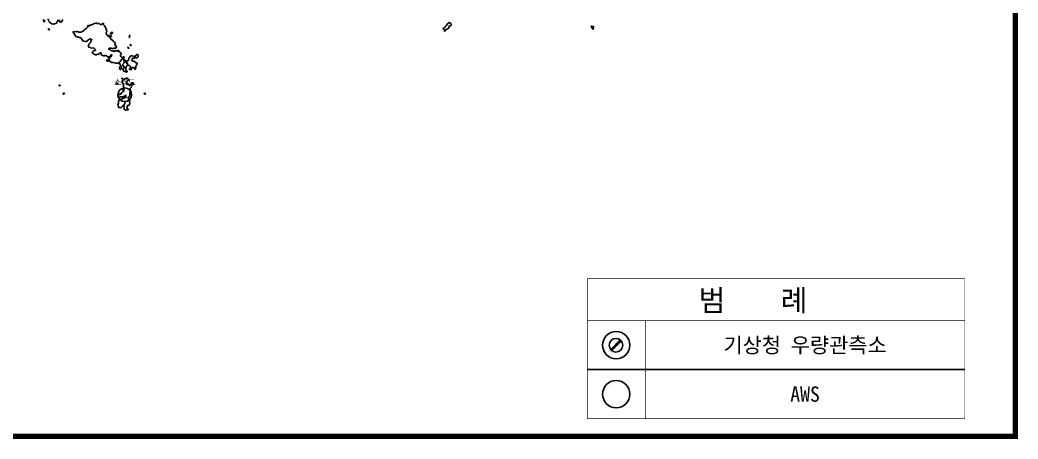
# Model space of a CAD drawing. Header units: millimetres. Extents: x -19392 to 580976, y -49129 to 736091.
# Drawn here: x 254135 to 437134, y 41400 to 118143 of the extents above; entities that cross this region are included whole.
import ezdxf
from ezdxf.enums import TextEntityAlignment as Align

# ---------------------------------------------------------------- set-up
doc = ezdxf.new("R2010")
doc.units = ezdxf.units.MM
for name, color, linetype in [('2122', 7, 'Continuous'), ('AWS', 4, 'Continuous'), ('AWS명', 2, 'Continuous'), ('EL', 2, 'Continuous'), ('Point', 1, 'Continuous'), ('기상청', 1, 'Continuous')]:
    doc.layers.add(name, color=color, linetype=linetype)
doc.styles.add('GHS', font='')
doc.styles.get("Standard").update_dxf_attribs({"font": ''})
doc.styles.get('GHS').set_extended_font_data('BatangChe')
doc.styles.get('Standard').set_extended_font_data('Gulim')

# ---------------------------------------------------------------- blocks, each defined once
blk = doc.blocks.new('관측소(기상청)')
at = {"layer": '기상청', "const_width": 500}
blk.add_lwpolyline([(821, 874), (-914, -926)], dxfattribs=at)
at = {"layer": '기상청'}
blk.add_circle((-46, -26), 1250, dxfattribs=at)

msp = doc.modelspace()

# ---------------------------------------------------------------- linework, layer by layer
at = {"const_width": 1000}
msp.add_lwpolyline([(436634, 41900), (436634, 603450), (72212, 603450), (72212, 41900)], close=True, dxfattribs=at)
at = {"linetype": 'Continuous', "const_width": 112}
msp.add_lwpolyline([(427383, 45134), (358147, 45134), (358147, 70761), (427383, 70761)], close=True, dxfattribs=at)
for points in [[(358147, 63079), (427383, 63079)], [(368777, 63079), (368777, 45134)]]:
    msp.add_lwpolyline(points, dxfattribs=at)
at = {"linetype": 'Continuous'}
msp.add_lwpolyline([(358147, 54107), (427383, 54107)], dxfattribs=at)
at = {"layer": '2122', "color": 7}
for points in [[(258615, 118150), (258618, 118020), (258644, 117897), (258637, 117846), (258613, 117831), (258549, 117831), (258500, 117902), (258449, 118109), (258405, 118221)], [(261184, 118147), (260933, 117891), (260907, 117604), (260719, 117489), (260490, 117416), (260265, 117390), (259999, 117426), (259790, 117536), (259612, 117682), (259419, 117870), (259357, 118110), (259257, 118376)], [(261972, 118256), (261884, 118001), (261753, 117802), (261555, 117734), (261440, 117745), (261388, 117901), (261361, 118079), (261341, 118188)], [(264307, 115208), (264282, 115230), (264282, 115242), (264219, 115280), (264218, 115379), (264256, 115479), (264237, 115498), (264237, 115511), (264099, 115560), (264030, 115622), (264030, 115703), (263898, 115909), (263891, 115966), (263898, 116015), (264435, 115998), (264584, 116030), (264716, 116031), (264778, 115996), (264797, 115996), (264797, 115984), (264816, 115978), (264826, 115963), (264829, 115944), (264898, 115894), (264935, 115885), (265297, 115883), (265391, 115927), (265522, 116040), (265741, 116121), (265852, 116259), (265852, 116284), (265852, 116284), (265952, 116385), (266239, 116526), (266438, 116743), (266444, 116762), (266563, 116815), (266582, 116836), (266563, 116899), (266549, 117056), (266606, 117130), (266605, 117156), (266661, 117150), (266756, 117046), (266812, 117038), (266882, 117084), (266974, 117169), (267174, 117189), (267273, 117264), (267567, 117365), (267635, 117428), (268028, 117541), (268197, 117536), (268316, 117480), (268653, 117493), (268747, 117431), (268841, 117339), (268941, 117294), (269002, 117304), (269116, 117345), (269129, 117358), (269129, 117383), (269154, 117414), (269154, 117414), (269184, 117417), (269297, 117502), (269466, 117525), (269484, 117496), (269453, 117403), (269460, 117240), (269616, 117069), (269698, 116942), (269711, 116942), (269711, 116929), (269748, 116901), (269843, 116754), (269856, 116629), (269850, 116580), (269963, 116433), (270013, 116305), (270032, 116154), (270044, 116123), (270052, 115999), (269996, 115886), (269953, 115844), (269894, 115816), (269918, 115779), (269915, 115686), (269946, 115630), (269972, 115605), (269991, 115499), (270029, 115431), (270060, 115396), (270210, 115393), (270272, 115331), (270272, 115331), (270242, 115181), (270261, 115162), (270354, 115138), (270505, 115142), (270575, 115234), (270580, 115255), (270622, 115282), (270654, 115267), (270666, 115245), (270673, 115139), (270617, 115070), (270611, 114995), (270662, 114921), (270706, 114752), (270806, 114621), (271125, 114441), (271220, 114325), (271276, 114185), (271320, 114138), (271406, 114100), (271409, 114085), (271483, 114051), (271483, 114039), (271527, 113991), (271577, 113874), (271573, 113785), (271558, 113735), (271558, 113623), (271572, 113567), (271817, 113137), (271817, 113088), (271817, 113088), (271748, 113019), (271717, 113006), (271424, 112980), (271202, 112919), (271112, 112916), (270843, 112953), (270611, 112952), (270404, 112915), (270443, 112792), (270580, 112725), (270763, 112690), (270868, 112549), (270944, 112516), (271169, 112504), (271213, 112529), (271288, 112517), (271357, 112367), (271402, 112336), (271482, 112342), (271499, 112371), (271532, 112492), (271594, 112580), (271737, 112581), (271769, 112569), (271851, 112469), (271863, 112466), (271888, 112472), (271932, 112506), (271981, 112507), (272063, 112414), (272082, 112414), (272082, 112414), (272119, 112444), (272169, 112557), (272257, 112548), (272281, 112514), (272295, 112377), (272313, 112352), (272351, 112336), (272357, 112317), (272375, 112306), (272483, 112168), (272633, 112106), (272633, 112094), (272657, 112084), (272714, 112028), (272677, 111909), (272541, 111734), (272547, 111615), (272597, 111516), (272641, 111497), (272711, 111409), (272765, 111370), (272873, 111248), (272973, 111255), (273154, 111371), (273204, 111384), (273235, 111384), (273241, 111374), (273198, 111218), (273089, 111095), (273089, 111082), (273077, 111082), (273077, 111082), (273036, 111027), (273023, 111027), (273011, 111011), (272750, 110922), (272631, 110810), (272612, 110779), (272581, 110622), (272538, 110528), (272526, 110528), (272426, 110456), (272394, 110453), (272394, 110453), (272382, 110380), (272348, 110278), (272253, 110203), (272150, 110210), (272034, 110251), (271897, 110271), (271788, 110258), (271583, 110251), (271528, 110298), (271255, 110332), (271002, 110346), (270893, 110387), (270792, 110442), (270732, 110516)], [(332465, 117303), (332598, 117505), (332598, 117518), (332648, 117568), (332748, 117609), (332791, 117669), (332873, 117669), (332998, 117563), (333123, 117514), (333217, 117389), (333199, 117226), (333106, 117104), (332863, 117000), (332794, 116938), (332782, 116831), (332807, 116725), (332714, 116629), (332632, 116593), (332582, 116531), (332485, 116447), (332296, 116387), (332221, 116330), (332096, 116286), (331890, 116279), (331846, 116347), (331830, 116462), (331810, 116481), (331807, 116497), (331787, 116502), (331742, 116541), (331727, 116578), (331727, 116578), (331739, 116616), (332032, 116760), (332144, 116891), (332175, 117004), (332228, 117079), (332231, 117098), (332268, 117136), (332449, 117268), (332465, 117303), (332465, 117303)], [(259549, 116335), (259442, 116322), (259310, 116469), (259310, 116518), (259322, 116531), (259353, 116534), (259430, 116500), (259473, 116464), (259549, 116335), (259549, 116335)], [(270870, 115818), (270945, 115914), (271026, 115902), (271090, 115790), (271082, 115717), (271046, 115655), (271021, 115640), (270893, 115630), (270785, 115607), (270678, 115573), (270678, 115604), (270733, 115664), (270756, 115707), (270870, 115818), (270870, 115818)], [(274320, 115261), (274264, 115322), (274196, 115328), (274184, 115279), (274240, 115217), (274289, 115205), (274314, 115273), (274314, 115273)], [(332014, 116212), (331965, 116204), (331934, 116169), (331928, 116148), (331941, 116126), (332022, 116120), (332097, 116129), (332072, 116207), (332053, 116217), (332014, 116212), (332014, 116212)], [(359053, 116748), (358903, 116845), (358872, 116890), (358872, 116965), (358902, 117021), (358915, 117024), (358915, 117049), (358940, 117046), (359009, 116984), (359246, 116934), (359272, 116922), (359347, 116841), (359254, 116695), (359266, 116578), (359260, 116506), (359235, 116459), (359166, 116469), (359060, 116602), (359053, 116748), (359053, 116748)], [(270732, 110516), (270620, 110522), (270607, 110540), (270588, 110638), (270575, 110657), (270563, 110752), (270550, 110775), (270501, 110777), (270414, 110692), (270408, 110672), (270332, 110587), (270284, 110573), (270242, 110577), (270026, 110676), (269976, 110726), (269976, 110770), (270051, 110799), (270132, 110814), (270256, 110880), (270444, 110890), (270475, 110912), (270521, 110976), (270562, 111059), (270618, 111253), (270658, 111294), (270658, 111306), (270720, 111369), (270739, 111375), (270786, 111435), (270804, 111441), (270804, 111453), (270804, 111453), (270830, 111457), (270935, 111592), (270954, 111648), (270897, 111794), (270853, 111791), (270792, 111603), (270716, 111509), (270623, 111466), (270492, 111446), (270355, 111308), (270343, 111283), (270287, 111277), (270236, 111342), (270198, 111455), (270135, 111526), (270029, 111582), (269834, 111634), (269773, 111637), (269629, 111593), (269455, 111592), (269311, 111628), (269110, 111700), (269035, 111810), (269059, 111978), (268972, 112028), (268962, 112162), (268871, 112146), (268778, 112046), (268685, 111996), (268574, 111859), (268548, 111846), (268548, 111846), (268373, 111860), (268181, 111754), (268079, 111731), (267930, 111756), (267841, 111831), (267641, 111942), (267616, 111961), (267553, 112064), (267435, 112110), (267347, 112194), (267347, 112219), (267490, 112392), (267607, 112484), (267683, 112509), (267939, 112530), (267970, 112593), (267964, 112681), (267826, 112876), (267735, 112983), (267682, 113011), (267144, 113021), (267082, 113041), (266987, 113096), (266750, 113157), (266681, 113257), (266656, 113413), (266680, 113551), (266711, 113582), (266817, 113645), (266823, 113788), (267047, 114008), (267047, 114008), (267109, 114233), (267234, 114435), (267328, 114552), (267023, 114695), (266988, 114686), (266595, 114421), (266527, 114390), (266527, 114390), (266468, 114325), (266384, 114220), (266134, 114220), (265847, 114246), (265659, 114346), (265565, 114461), (265471, 114617), (265335, 114800), (265152, 114941), (265022, 114941), (264922, 114967), (264792, 115024), (264719, 115024), (264599, 115061), (264447, 115124), (264307, 115208)], [(270907, 115193), (270863, 115243), (270814, 115212), (270833, 115125), (270864, 115101), (270895, 115119), (270901, 115193), (270901, 115193)], [(274229, 114982), (274254, 115032), (274254, 115083), (274216, 115132), (274190, 115132), (274166, 115107), (274154, 114995), (274167, 114982), (274229, 114982), (274229, 114982)], [(274412, 113576), (274302, 113552), (274296, 113523), (274315, 113499), (274390, 113477), (274495, 113481), (274527, 113503), (274527, 113584), (274514, 113584), (274514, 113596), (274412, 113576), (274412, 113576)], [(275269, 111252), (275097, 111156), (274873, 111123), (274783, 111075), (274717, 111024), (274717, 111011), (274647, 110938), (274611, 110857), (274617, 110813), (274644, 110758), (274737, 110648), (274774, 110623), (274887, 110586), (275162, 110575), (275206, 110553), (275222, 110514), (275225, 110456), (275256, 110394), (275394, 110354), (275408, 110324), (275407, 110250), (275582, 110283), (275626, 110212), (275694, 110133), (275688, 110096), (275508, 109933), (275514, 109914), (275508, 109804), (275477, 109770), (275371, 109739), (275352, 109720), (275352, 109720), (275346, 109664), (275366, 109552), (275372, 109426), (275335, 109351), (275360, 109201), (275348, 109176), (275286, 109113), (275173, 109113), (275126, 109273), (275085, 109363), (275053, 109375), (275066, 109381), (274915, 109412), (274858, 109455), (274853, 109471), (274778, 109468), (274672, 109411), (274560, 109298), (274568, 109079), (274539, 109038), (274298, 109063), (274236, 109091), (274211, 109172), (274217, 109210), (274385, 109410), (274385, 109485), (274338, 109631), (274320, 109657), (274259, 109734), (274137, 109801), (273992, 109868), (273992, 109868), (273896, 109877), (273813, 109851), (273773, 109821), (273773, 109808), (273696, 109714), (273591, 109507), (273529, 109301), (273517, 109145), (273594, 108890), (273618, 108845), (273788, 108755), (273813, 108721), (273819, 108671), (273769, 108624), (273731, 108608), (273607, 108595), (273519, 108623), (273419, 108713), (273269, 108788), (273275, 108797), (273100, 108815), (273068, 108875), (273061, 109155), (273067, 109206), (273085, 109237), (273171, 109287), (273211, 109324), (273221, 109406), (273217, 109450), (273160, 109637), (273009, 109886), (273009, 109886), (272996, 110024), (273085, 110118), (273085, 110131), (273214, 110281), (273232, 110331), (273225, 110493), (273169, 110733), (273206, 110862), (273237, 110865), (273305, 110837), (273400, 110713), (273518, 110694), (273531, 110666), (273381, 110581), (273376, 110518), (273425, 110463), (273579, 110427), (273619, 110376), (273771, 110083), (273839, 110071), (273845, 110158), (273820, 110217), (273838, 110302), (273794, 110376), (273650, 110463), (273625, 110513), (273630, 110617), (273649, 110635), (273649, 110657), (273700, 110682), (273881, 110689), (273881, 110689), (274019, 110724), (274062, 110771), (274086, 111164), (274117, 111196), (274216, 111252), (274253, 111293), (274266, 111334), (274440, 111559), (274521, 111591), (274627, 111592), (274984, 111530), (275190, 111456), (275278, 111453), (275334, 111500), (275352, 111653), (275364, 111678), (275458, 111747), (275471, 111777), (275526, 111844), (275595, 111839), (275720, 111763), (275783, 111689), (275790, 111411), (275653, 111233), (275610, 111207), (275448, 111185), (275269, 111252), (275269, 111252)], [(274140, 112962), (274119, 113022), (274047, 113063), (274004, 113170), (273953, 113176), (273929, 113120), (273985, 112976), (274140, 112962), (274140, 112962)], [(272429, 110056), (272415, 109991), (272441, 109975), (272515, 109988), (272516, 110089), (272502, 110119), (272477, 110128), (272462, 110095), (272438, 110083), (272429, 110056), (272429, 110056)], [(272382, 109396), (272385, 109490), (272423, 109540), (272423, 109553), (272441, 109559), (272484, 109612), (272516, 109709), (272553, 109747), (272641, 109741), (272722, 109586), (272736, 109400), (272738, 109254), (272713, 109170), (272694, 109151), (272657, 109069), (272594, 109032), (272519, 109066), (272455, 109172), (272455, 109229), (272380, 109334), (272382, 109396), (272382, 109396)], [(261406, 106236), (261363, 106235), (261338, 106210), (261314, 106110), (261326, 106098), (261438, 106102), (261463, 106118), (261489, 106154), (261494, 106192), (261457, 106236), (261406, 106236), (261406, 106236)], [(271941, 106561), (272089, 106550), (272108, 106528), (272102, 106447), (272002, 106391), (271895, 106404), (271840, 106434), (271782, 106504), (271777, 106558), (271941, 106561), (271941, 106561)], [(273203, 102502), (273199, 102415), (273192, 102295), (273227, 102203), (273192, 102054), (273248, 101962), (273263, 101877), (273284, 101778), (273355, 101721), (273440, 101686), (273539, 101636), (273596, 101615), (273645, 101686), (273736, 101755), (273736, 101755), (273849, 101690), (273930, 101668), (273930, 101680), (273962, 101699), (273980, 101743), (273974, 101786), (273930, 101799), (273798, 101964), (273754, 102073), (273754, 102164), (273797, 102223), (273794, 102329), (273809, 102435), (273983, 102530), (274049, 102465), (274113, 102465), (274170, 102557), (274226, 102713), (274269, 102848), (274240, 103082), (274255, 103237), (274219, 103386), (274170, 103542), (274134, 103655), (274105, 103724), (274067, 103724), (274004, 103789), (273979, 103848), (273991, 103954), (274003, 103979), (274141, 104046), (274216, 104161), (274240, 104323), (274264, 104388), (274294, 104430), (274320, 104505), (274302, 104574), (274288, 104736), (274288, 104780), (274306, 104849), (274342, 104907), (274375, 105018), (274474, 105106), (274462, 105181), (274439, 105196), (274361, 105293), (274336, 105599), (274342, 105637), (274417, 105677), (274435, 105699), (274466, 105799), (274487, 105807), (274572, 105887), (274596, 106061), (274658, 106175), (274658, 106175), (274746, 106275), (274777, 106331), (274833, 106353), (274989, 106372), (275008, 106394), (275008, 106426), (274988, 106463), (274932, 106528), (274919, 106528), (274880, 106564), (274794, 106575), (274801, 106584), (274726, 106575), (274589, 106462), (274489, 106424), (274389, 106323), (274389, 106299), (274284, 106161), (274246, 106136), (274165, 106135), (274065, 106257), (274058, 106279), (274074, 106303), (274083, 106379), (274014, 106382), (273958, 106369), (273945, 106387), (273926, 106472), (273907, 106481), (273852, 106478), (273714, 106378), (273714, 106378), (273677, 106368), (273646, 106377), (273664, 106496), (273752, 106571), (273739, 106599), (273745, 106621), (273657, 106621), (273626, 106665), (273688, 106815), (273688, 106834), (273688, 106834), (273773, 106879), (273929, 106972), (274000, 107057), (274063, 107127), (274070, 107227), (274035, 107319), (273904, 107440), (273773, 107477), (273655, 107477), (273537, 107438), (273299, 107344), (273156, 107172), (272956, 107118), (272918, 107069), (272900, 106919), (272882, 106900), (272826, 106768), (272826, 106712), (272964, 106618), (273008, 106543), (273008, 106543), (273071, 106412), (273107, 106291), (273128, 106135), (273142, 106001), (273107, 105930), (273160, 105825), (273166, 105766), (273274, 105645), (273267, 105589), (273228, 105527), (273228, 105508), (273168, 105420), (273005, 105382), (272975, 105320), (272987, 105307), (273168, 105280), (273162, 105270), (273181, 105261), (273199, 105232), (273212, 105139), (273193, 105120), (273079, 105070), (273076, 105056), (272962, 104999), (272894, 104931), (272876, 104863), (272770, 104781), (272721, 104681), (272627, 104581), (272528, 104537), (272271, 104539), (272233, 104522), (272178, 104429), (272215, 104304), (272147, 104254), (272104, 104042), (272104, 104042), (272123, 104026), (272585, 104062), (273073, 104054), (273104, 104064), (273197, 104183), (273378, 104187), (273404, 104196), (273459, 104281), (273515, 104396), (273559, 104359), (273584, 104222), (273567, 104187), (273547, 104084), (273604, 103947), (273560, 103919), (273311, 103902), (273198, 103852), (272998, 103839), (272987, 103809), (272855, 103641), (272818, 103629), (272627, 103619), (272574, 103625), (272574, 103625), (272434, 103549), (272292, 103407), (272221, 103266), (272221, 103096), (272186, 102904), (272150, 102727), (272101, 102536), (272186, 102316), (272292, 102090), (272483, 102033), (272689, 102090), (272901, 102274), (273057, 102430), (273259, 102630)], [(272886, 107359), (272911, 107405), (272911, 107474), (272892, 107496), (272843, 107505), (272817, 107468), (272811, 107417), (272837, 107386), (272886, 107359), (272886, 107359)], [(262169, 104764), (262224, 104764), (262299, 104714), (262281, 104658), (262188, 104577), (262081, 104573), (262037, 104607), (262037, 104663), (262099, 104763), (262169, 104764), (262169, 104764)], [(276948, 104640), (276938, 104658), (276931, 104752), (276950, 104770), (277044, 104765), (277132, 104642), (277132, 104564), (277101, 104531), (277038, 104521), (276994, 104558), (276948, 104640), (276948, 104640)], [(273335, 103090), (273333, 102772), (273303, 102702), (273203, 102540), (273203, 102502), (273203, 102502)]]:
    msp.add_lwpolyline(points, dxfattribs=at)
at = {"layer": 'AWS'}
for centre, radius in [((273344, 104443), 1250), ((363462, 49620), 2500)]:
    msp.add_circle(centre, radius, dxfattribs=at)
at = {"layer": '기상청'}
msp.add_circle((363462, 58593), 2500, dxfattribs=at)

# ---------------------------------------------------------------- block references
at = {"layer": 'Point'}
msp.add_blockref('관측소(기상청)', (363462, 58593), dxfattribs=at)

# ---------------------------------------------------------------- texts
at = {"linetype": 'Continuous', "style": 'GHS'}
msp.add_text('범    례', height=3920, dxfattribs=at).set_placement((378557, 64847))
for s, p in [('기상청 우량관측소', (398080, 58593)), ('AWS', (398080, 49620))]:
    msp.add_text(s, height=2800, dxfattribs=at).set_placement(p, align=Align.MIDDLE_CENTER)
at = {"layer": 'AWS명'}
msp.add_text('소리도', height=1000, dxfattribs=at).set_placement((273344, 105943), align=Align.BOTTOM_CENTER)
at = {"layer": 'EL'}
msp.add_text('0.000', height=2.5, dxfattribs=at).set_placement((363462, 58592), align=Align.TOP_CENTER)

doc.saveas('drawing.dxf')
